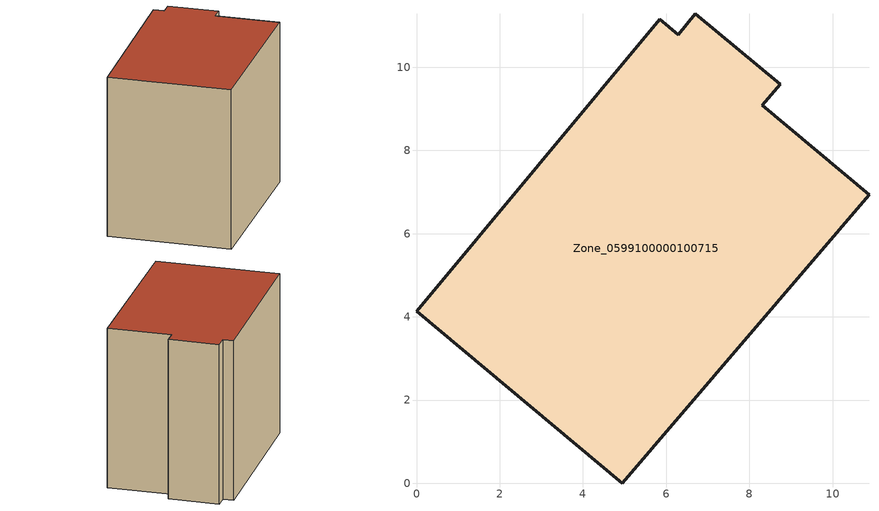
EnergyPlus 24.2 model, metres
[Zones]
Zone_0599100000100715
 floor ground (C_G): 8.74,9.59 8.31,9.09 10.88,6.93 4.94,0 0,4.14 5.85,11.15 6.29,10.79 6.7,11.29 z0
 wall outside (C_F): 0,4.14 4.94,0 10.88,6.93 8.31,9.09 8.74,9.59 6.7,11.29 6.29,10.79 5.85,11.15 0,4.14 z0:8.66
 roof outside (C_R): 6.7,11.29 6.29,10.79 5.85,11.15 0,4.14 4.94,0 10.88,6.93 8.31,9.09 8.74,9.59 z8.66
[BUILDING]
Pand.0599100000100715: North Axis=0; Terrain=City; Loads Convergence Tolerance Value=0.04; Temperature Convergence Tolerance Value=0.4; Solar Distribution=FullExterior; Maximum Number of Warmup Days=25; Minimum Number of Warmup Days=1
[Site:Location]
Rotterdam.The.Hague.AP_ZH_NLD Design_Conditions: Latitude=51.96; Longitude=4.45; Time Zone=1; Elevation=-4.5
[SITE:GROUNDTEMPERATURE:BUILDINGSURFACE]
18, 18, 18, 18, 18, 18, 18, 18, 18, 18, 18, 18
[MATERIAL] Thermal Absorptance=0.9; Solar Absorptance=0.7; Visible Absorptance=0.7
Name | Roughness | Thickness | Conductivity | Density | Specific Heat
G.TI.1946-1964 | MediumSmooth | 0.15 | 1 | 540 | 1210
F.TI.1946-1964 | Rough | 0.3 | 0.857143 | 1920 | 840
R.TI.1946-1964 | MediumRough | 0.2 | 0.277778 | 1500 | 1000
[CONSTRUCTION]
C_G: G.TI.1946-1964
C_F: F.TI.1946-1964
C_R: R.TI.1946-1964
[ZONE]
Zone_0599100000100715: Type=1; Multiplier=1; Ceiling Height=Autocalculate; Volume=Autocalculate; Floor Area=autocalculate; Part of Total Floor Area=Yes
[ZONEINFILTRATION:DESIGNFLOWRATE]
Infil_Zone_0599100000100715: Zone or ZoneList or Space or SpaceList=Zone_0599100000100715; Schedule=AlwaysOn; Design Flow Rate Calculation Method=Flow/Area; Flow Rate per Floor Area=0.003; Constant Term Coefficient=1; Temperature Term Coefficient=0; Velocity Term Coefficient=0; Velocity Squared Term Coefficient=0
[HVACTEMPLATE:ZONE:IDEALLOADSAIRSYSTEM]
Zone_0599100000100715: Maximum Heating Supply Air Temperature=50; Minimum Cooling Supply Air Temperature=13; Maximum Heating Supply Air Humidity Ratio=0.0156; Minimum Cooling Supply Air Humidity Ratio=0.0077; Heating Limit=NoLimit; Cooling Limit=NoLimit; Dehumidification Control Type=ConstantSensibleHeatRatio; Cooling Sensible Heat Ratio=0.7; Dehumidification Setpoint=60; Humidification Control Type=None; Humidification Setpoint=30; Outdoor Air Method=None; Outdoor Air Flow Rate per Person=0.00944; Outdoor Air Flow Rate per Zone Floor Area=0; Outdoor Air Flow Rate per Zone=0; Demand Controlled Ventilation Type=None; Outdoor Air Economizer Type=NoEconomizer; Heat Recovery Type=None; Sensible Heat Recovery Effectiveness=0.7; Latent Heat Recovery Effectiveness=0.65
[ZONECONTROL:THERMOSTAT]
ThermostatControl_Zone_0599100000100715: Zone or ZoneList=Zone_0599100000100715; Control Type Schedule=DualSetpointControlType; Control 1=Thermostat_Zone_0599100000100715; Temperature Difference Between Cutout And Setpoint=0
[THERMOSTATSETPOINT:DUALSETPOINT]
Thermostat_Zone_0599100000100715: Heating Setpoint Temperature Schedule=HeatingSetpoint_Zone_0599100000100715; Cooling Setpoint Temperature Schedule=CoolingSetpoint_Zone_0599100000100715
[SCHEDULE:COMPACT]
HeatingSetpoint_Zone_0599100000100715: Through: 12/31, For: AllDays, Until: 24:00, 21
CoolingSetpoint_Zone_0599100000100715: Through: 12/31, For: AllDays, Until: 24:00, 24
DualSetpointControlType: Through: 12/31, For: AllDays, Until: 24:00, 4
AlwaysOn: Through: 12/31, For: AllDays, Until: 24:00, 1
